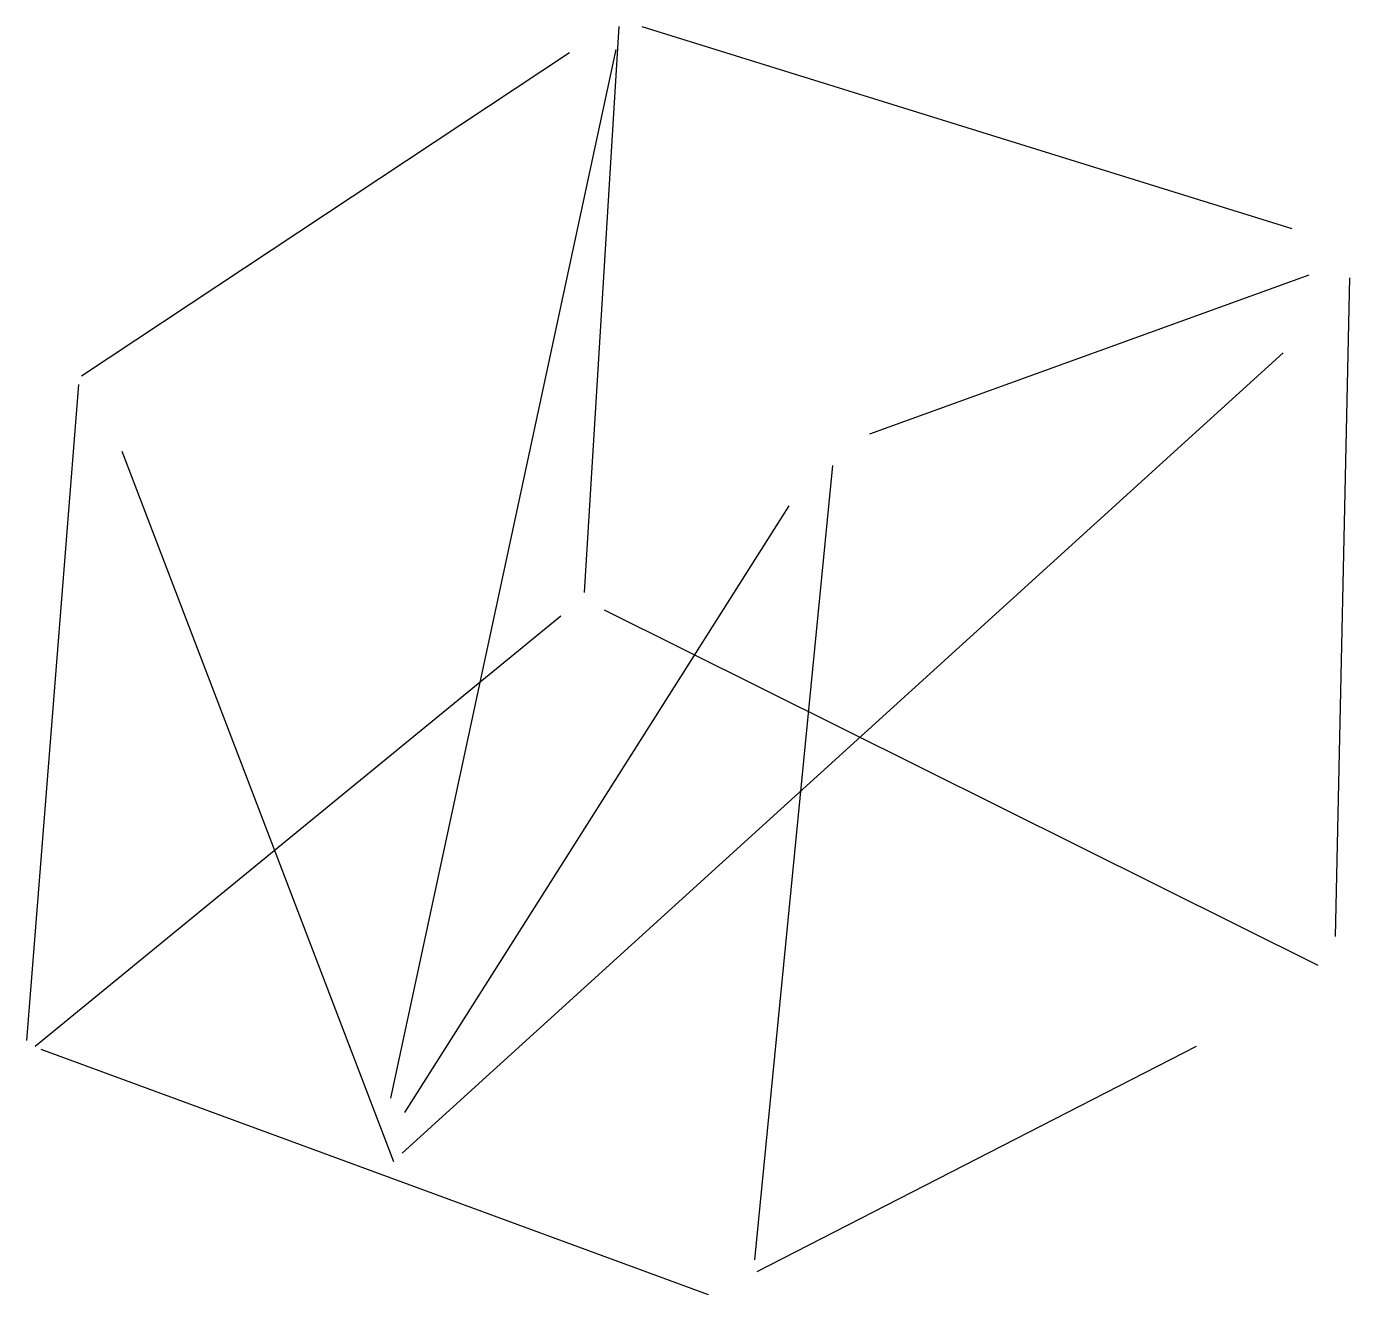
# Model space of a CAD drawing. Header units: metres. Extents: x -110 to 91, y -99 to 93.
import ezdxf

# ---------------------------------------------------------------- set-up
doc = ezdxf.new("R2010")
doc.units = ezdxf.units.M

msp = doc.modelspace()

# ---------------------------------------------------------------- linework, layer by layer
at = {"color": 0, "linetype": 'CONTINUOUS'}
for p, q in [((-19.893691, 93.128707), (-25.140379, 7.432808)), ((-16.395899, 93.128707), (81.979495, 62.523028)), ((-101.21735, 40.224606), (-27.326498, 89.193691)), ((-20.330915, 89.630915), (-54.434385, -69.081388)), ((18.144795, 31.480126), (84.602839, 55.527445)), ((90.723975, 55.090221), (88.537855, -44.596845)), ((-52.685489, -77.388644), (80.667823, 43.722397)), ((-101.654574, 38.912934), (-109.524606, -60.336909)), ((-95.096215, 28.856782), (-53.997161, -78.700315)), ((12.460883, 26.670662), (0.655836, -93.565931)), ((-52.248265, -71.267508), (5.902524, 20.549527)), ((-22.079811, 4.809464), (85.914511, -48.969085)), ((-108.212934, -61.211356), (-28.63817, 3.935016)), ((-107.338486, -61.64858), (-6.339748, -98.812618)), ((1.09306, -95.314826), (67.551104, -61.211356))]:
    msp.add_line(p, q, dxfattribs=at)

doc.saveas('drawing.dxf')
